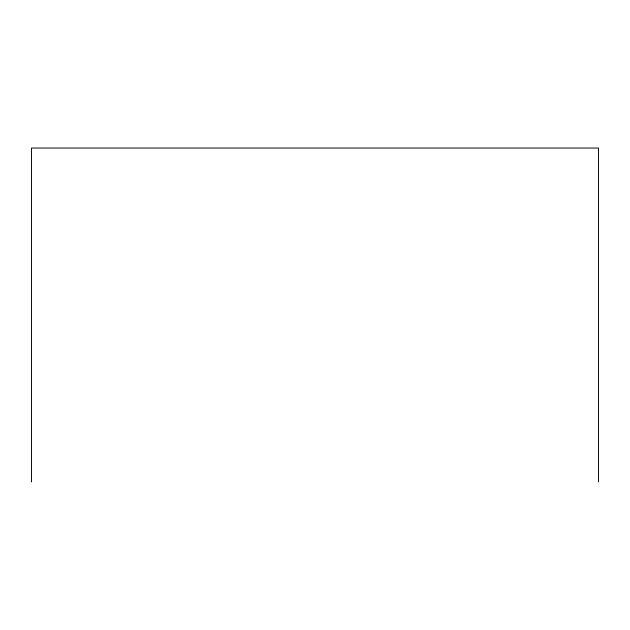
<?xml version="1.0" encoding="UTF-8"?>
<svg xmlns="http://www.w3.org/2000/svg" width="630" height="630" viewBox="0 0 630 630"><rect width="100%" height="100%" fill="white"/><g stroke="black" fill="none" stroke-linecap="round" stroke-linejoin="round"><path stroke-width="0.94" d="M598.5 481.95L598.5 148.05L31.5 148.05L31.5 481.95"/></g></svg>
